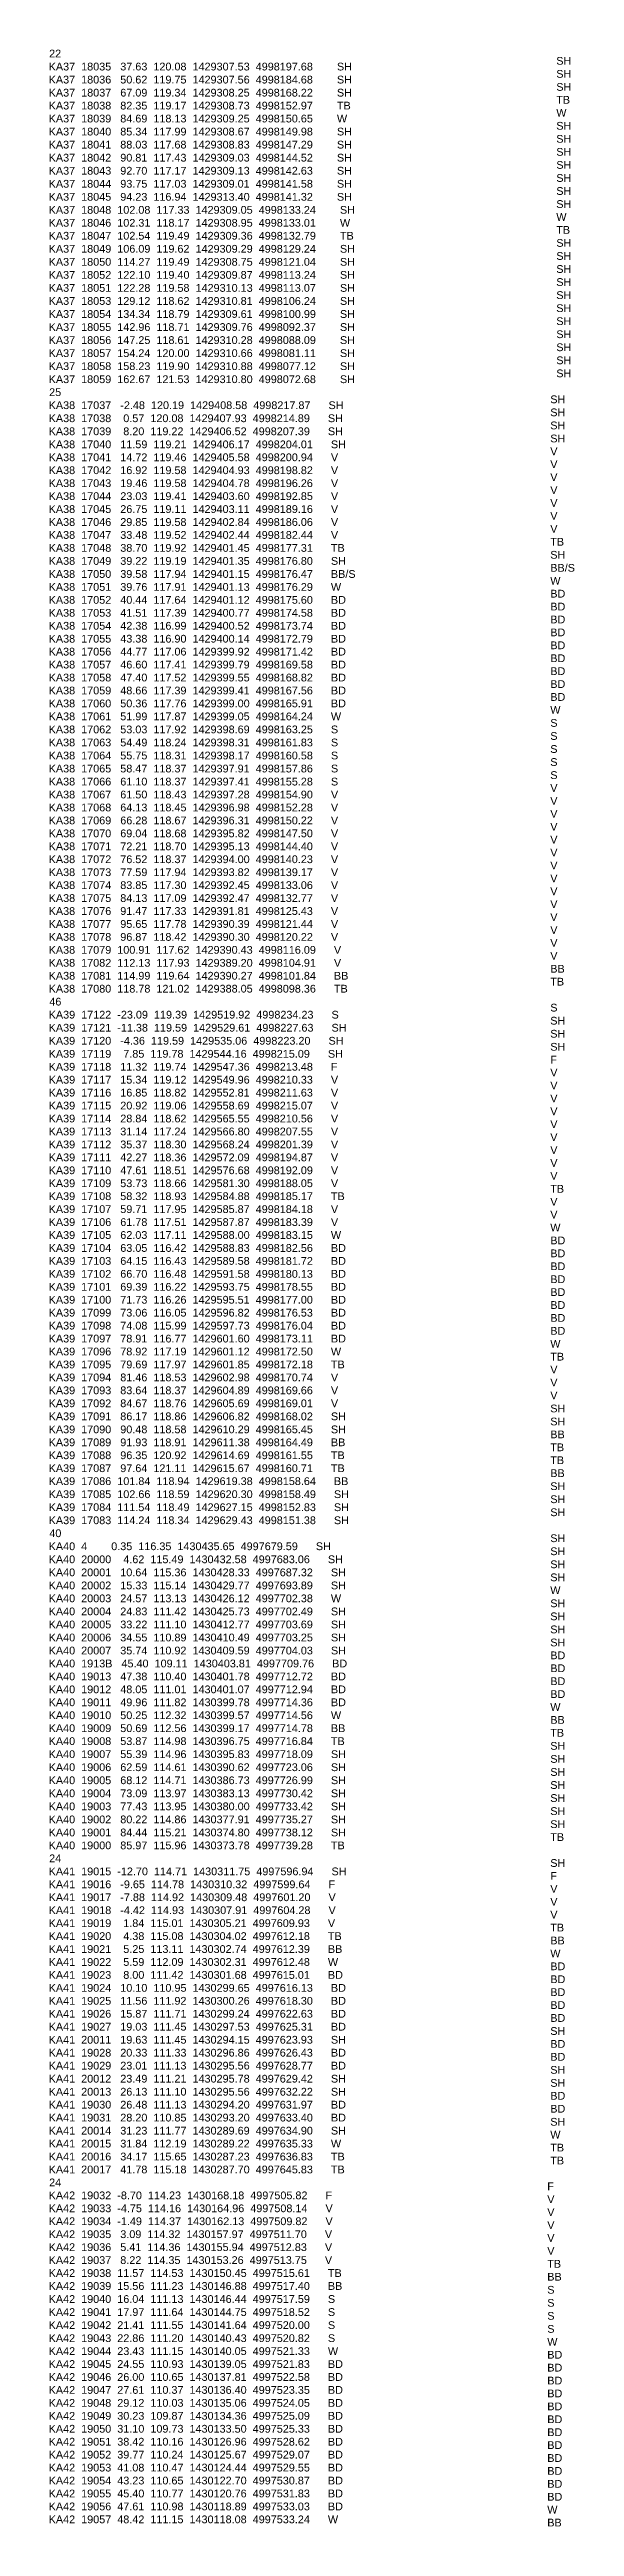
# Model space of a CAD drawing. Header units: millimetres. Extents: x -4102225 to 9709717, y -15023097 to 2258209.
# Drawn here: x 658766 to 692636, y 1795352 to 1955210 of the extents above; entities that cross this region are included whole.
import ezdxf

# ---------------------------------------------------------------- set-up
doc = ezdxf.new("R2010")
doc.units = ezdxf.units.MM
doc.layers.get('0').update_dxf_attribs({"lineweight": 0})
doc.styles.get("Standard").update_dxf_attribs({"font": 'arial.ttf'})

msp = doc.modelspace()

# ---------------------------------------------------------------- texts
at = {"color": 32, "true_color": 0xcd6928}
for s, p in [('22', (658739.799, 1954702.9)), ('KA37  18035   37.63  120.08  1429307.53  4998197.68        SH', (658709.103, 1953861.04)), ('KA37  18036   50.62  119.75  1429307.56  4998184.68        SH', (658709.103, 1953019.18)), ('     SH', (690494.146, 1954231.127)), ('     SH', (690494.146, 1953389.267)), ('KA37  18037   67.09  119.34  1429308.25  4998168.22        SH', (658709.103, 1952177.32)), ('     TB', (690494.146, 1951714.074)), ('     SH', (690494.146, 1952547.407)), ('KA37  18038   82.35  119.17  1429308.73  4998152.97        TB', (658709.103, 1951341.941)), ('KA37  18039   84.69  118.13  1429309.25  4998150.65        W', (658709.103, 1950506.561)), ('     W', (690494.146, 1950880.741)), ('     SH', (690494.146, 1950038.881)), ('KA37  18040   85.34  117.99  1429308.67  4998149.98        SH', (658709.103, 1949664.701)), ('KA37  18041   88.03  117.68  1429308.83  4998147.29        SH', (658709.103, 1948822.841)), ('     SH', (690494.146, 1949197.021)), ('     SH', (690494.146, 1948355.161)), ('KA37  18042   90.81  117.43  1429309.03  4998144.52        SH', (658709.103, 1947980.981)), ('KA37  18043   92.70  117.17  1429309.13  4998142.63        SH', (658709.103, 1947139.121)), ('     SH', (690494.146, 1947513.301)), ('     SH', (690494.146, 1946671.441)), ('KA37  18044   93.75  117.03  1429309.01  4998141.58        SH', (658709.103, 1946297.261)), ('KA37  18045   94.23  116.94  1429313.40  4998141.32        SH', (658709.103, 1945455.401)), ('     SH', (690494.146, 1945829.581)), ('     SH', (690494.146, 1944987.721)), ('KA37  18048  102.08  117.33  1429309.05  4998133.24        SH', (658709.103, 1944613.541)), ('KA37  18046  102.31  118.17  1429308.95  4998133.01        W', (658709.103, 1943778.162)), ('     W', (690494.146, 1944154.388)), ('KA37  18047  102.54  119.49  1429309.36  4998132.79        TB', (658709.103, 1942942.782)), ('KA37  18049  106.09  119.62  1429309.29  4998129.24        SH', (658709.103, 1942100.922)), ('     TB', (690494.146, 1943321.054)), ('     SH', (690494.146, 1942479.195)), ('KA37  18050  114.27  119.49  1429308.75  4998121.04        SH', (658709.103, 1941259.062)), ('KA37  18052  122.10  119.40  1429309.87  4998113.24        SH', (658709.103, 1940417.202)), ('     SH', (690494.146, 1941637.335)), ('     SH', (690494.146, 1940795.475)), ('KA37  18051  122.28  119.58  1429310.13  4998113.07        SH', (658709.103, 1939575.342)), ('KA37  18053  129.12  118.62  1429310.81  4998106.24        SH', (658709.103, 1938733.482)), ('     SH', (690494.146, 1939953.615)), ('     SH', (690494.146, 1939111.755)), ('KA37  18054  134.34  118.79  1429309.61  4998100.99        SH', (658709.103, 1937891.622)), ('KA37  18055  142.96  118.71  1429309.76  4998092.37        SH', (658709.103, 1937049.762)), ('     SH', (690494.146, 1938269.895)), ('     SH', (690494.146, 1937428.035)), ('KA37  18056  147.25  118.61  1429310.28  4998088.09        SH', (658709.103, 1936207.902)), ('     SH', (690494.146, 1936586.175)), ('     SH', (690494.146, 1935744.315)), ('KA37  18057  154.24  120.00  1429310.66  4998081.11        SH', (658709.103, 1935366.043)), ('KA37  18058  158.23  119.90  1429310.88  4998077.12        SH', (658709.103, 1934524.183)), ('     SH', (690494.146, 1934902.455)), ('     SH', (690494.146, 1934060.595)), ('KA37  18059  162.67  121.53  1429310.80  4998072.68        SH', (658709.103, 1933682.323)), ('25', (658739.799, 1932846.943)), ('   SH', (690494.146, 1932385.402)), ('KA38  17037   -2.48  120.19  1429408.58  4998217.87      SH', (658709.103, 1932005.083)), ('KA38  17038    0.57  120.08  1429407.93  4998214.89      SH', (658709.103, 1931163.223)), ('   SH', (690494.146, 1931543.542)), ('   SH', (690494.146, 1930701.682)), ('KA38  17039    8.20  119.22  1429406.52  4998207.39      SH', (658709.103, 1930321.363)), ('KA38  17040   11.59  119.21  1429406.17  4998204.01      SH', (658709.103, 1929479.503)), ('   V', (690494.146, 1929026.489)), ('   SH', (690494.146, 1929859.822)), ('KA38  17041   14.72  119.46  1429405.58  4998200.94      V', (658709.103, 1928644.124)), ('KA38  17042   16.92  119.58  1429404.93  4998198.82      V', (658709.103, 1927808.744)), ('   V', (690494.146, 1928193.155)), ('KA38  17043   19.46  119.58  1429404.78  4998196.26      V', (658709.103, 1926973.364)), ('KA38  17044   23.03  119.41  1429403.60  4998192.85      V', (658709.103, 1926137.984)), ('   V', (690494.146, 1927359.822)), ('   V', (690494.146, 1926526.489)), ('KA38  17045   26.75  119.11  1429403.11  4998189.16      V', (658709.103, 1925302.605)), ('KA38  17046   29.85  119.58  1429402.84  4998186.06      V', (658709.103, 1924467.225)), ('   V', (690494.146, 1925693.155)), ('   V', (690494.146, 1924859.822)), ('KA38  17047   33.48  119.52  1429402.44  4998182.44      V', (658709.103, 1923631.845)), ('KA38  17048   38.70  119.92  1429401.45  4998177.31      TB', (658709.103, 1922796.465)), ('   V', (690494.146, 1924026.489)), ('   TB', (690494.146, 1923193.155)), ('KA38  17049   39.22  119.19  1429401.35  4998176.80      SH', (658709.103, 1921954.606)), ('KA38  17050   39.58  117.94  1429401.15  4998176.47      BB/S', (658709.103, 1921112.746)), ('   SH', (690494.146, 1922351.296)), ('   BB/S', (690494.146, 1921509.436)), ('KA38  17051   39.76  117.91  1429401.13  4998176.29      W', (658709.103, 1920277.366)), ('KA38  17052   40.44  117.64  1429401.12  4998175.60      BD', (658709.103, 1919441.986)), ('   W', (690494.146, 1920676.102)), ('   BD', (690494.146, 1919842.769)), ('KA38  17053   41.51  117.39  1429400.77  4998174.58      BD', (658709.103, 1918606.606)), ('   BD', (690494.146, 1919009.436)), ('   BD', (690494.146, 1918176.102)), ('KA38  17054   42.38  116.99  1429400.52  4998173.74      BD', (658709.103, 1917771.227)), ('KA38  17055   43.38  116.90  1429400.14  4998172.79      BD', (658709.103, 1916935.847)), ('   BD', (690494.146, 1917342.769)), ('   BD', (690494.146, 1916509.436)), ('KA38  17056   44.77  117.06  1429399.92  4998171.42      BD', (658709.103, 1916100.467)), ('KA38  17057   46.60  117.41  1429399.79  4998169.58      BD', (658709.103, 1915265.088)), ('   BD', (690494.146, 1915676.102)), ('   BD', (690494.146, 1914842.769)), ('KA38  17058   47.40  117.52  1429399.55  4998168.82      BD', (658709.103, 1914429.708)), ('KA38  17059   48.66  117.39  1429399.41  4998167.56      BD', (658709.103, 1913594.328)), ('   BD', (690494.146, 1914009.436)), ('   BD', (690494.146, 1913176.102)), ('KA38  17060   50.36  117.76  1429399.00  4998165.91      BD', (658709.103, 1912758.948)), ('KA38  17061   51.99  117.87  1429399.05  4998164.24      W', (658709.103, 1911923.569)), ('   W', (690494.146, 1912342.769)), ('   S', (690494.146, 1911500.909)), ('KA38  17062   53.03  117.92  1429398.69  4998163.25      S', (658709.103, 1911081.709)), ('KA38  17063   54.49  118.24  1429398.31  4998161.83      S', (658709.103, 1910239.849)), ('   S', (690494.146, 1910659.049)), ('   S', (690494.146, 1909817.189)), ('KA38  17064   55.75  118.31  1429398.17  4998160.58      S', (658709.103, 1909397.989)), ('KA38  17065   58.47  118.37  1429397.91  4998157.86      S', (658709.103, 1908556.129)), ('   S', (690494.146, 1908975.329)), ('KA38  17066   61.10  118.37  1429397.41  4998155.28      S', (658709.103, 1907714.269)), ('KA38  17067   61.50  118.43  1429397.28  4998154.90      V', (658709.103, 1906878.889)), ('   V', (690494.146, 1907300.136)), ('   S', (690494.146, 1908133.469)), ('KA38  17068   64.13  118.45  1429396.98  4998152.28      V', (658709.103, 1906043.51)), ('KA38  17069   66.28  118.67  1429396.31  4998150.22      V', (658709.103, 1905208.13)), ('   V', (690494.146, 1906466.803)), ('   V', (690494.146, 1905633.469)), ('KA38  17070   69.04  118.68  1429395.82  4998147.50      V', (658709.103, 1904372.75)), ('KA38  17071   72.21  118.70  1429395.13  4998144.40      V', (658709.103, 1903537.37)), ('   V', (690494.146, 1904800.136)), ('   V', (690494.146, 1903966.803)), ('KA38  17072   76.52  118.37  1429394.00  4998140.23      V', (658709.103, 1902701.991)), ('KA38  17073   77.59  117.94  1429393.82  4998139.17      V', (658709.103, 1901866.611)), ('   V', (690494.146, 1903133.469)), ('   V', (690494.146, 1902300.136)), ('KA38  17074   83.85  117.30  1429392.45  4998133.06      V', (658709.103, 1901031.231)), ('   V', (690494.146, 1901466.803)), ('   V', (690494.146, 1900633.469)), ('KA38  17075   84.13  117.09  1429392.47  4998132.77      V', (658709.103, 1900195.852)), ('KA38  17076   91.47  117.33  1429391.81  4998125.43      V', (658709.103, 1899360.472)), ('   V', (690494.146, 1899800.136)), ('   V', (690494.146, 1898966.803)), ('KA38  17077   95.65  117.78  1429390.39  4998121.44      V', (658709.103, 1898525.092)), ('KA38  17078   96.87  118.42  1429390.30  4998120.22      V', (658709.103, 1897689.712)), ('   V', (690494.146, 1898133.469)), ('   V', (690494.146, 1897300.136)), ('KA38  17079  100.91  117.62  1429390.43  4998116.09      V', (658709.103, 1896854.333)), ('KA38  17082  112.13  117.93  1429389.20  4998104.91      V', (658709.103, 1896018.953)), ('   V', (690494.146, 1896466.803)), ('   BB', (690494.146, 1895633.469)), ('KA38  17081  114.99  119.64  1429390.27  4998101.84      BB', (658709.103, 1895183.573)), ('KA38  17080  118.78  121.02  1429388.05  4998098.36      TB', (658709.103, 1894348.194)), ('   TB', (690494.146, 1894800.136)), ('KA39  17122  -23.09  119.39  1429519.92  4998234.23      S', (658709.103, 1892670.954)), ('46', (658751.395, 1893512.814)), ('   S', (690494.146, 1893124.943)), ('   SH', (690494.146, 1892283.083)), ('KA39  17121  -11.38  119.59  1429529.61  4998227.63      SH', (658709.103, 1891829.094)), ('KA39  17120   -4.36  119.59  1429535.06  4998223.20      SH', (658709.103, 1890987.234)), ('   SH', (690494.146, 1891441.223)), ('KA39  17119    7.85  119.78  1429544.16  4998215.09      SH', (658709.103, 1890145.374)), ('KA39  17118   11.32  119.74  1429547.36  4998213.48      F', (658709.103, 1889309.994)), ('   SH', (690494.146, 1890599.363)), ('   F', (690494.146, 1889766.029)), ('KA39  17117   15.34  119.12  1429549.96  4998210.33      V', (658709.103, 1888474.615)), ('KA39  17116   16.85  118.82  1429552.81  4998211.63      V', (658709.103, 1887639.235)), ('   V', (690494.146, 1888932.696)), ('   V', (690494.146, 1888099.363)), ('KA39  17115   20.92  119.06  1429558.69  4998215.07      V', (658709.103, 1886803.855)), ('KA39  17114   28.84  118.62  1429565.55  4998210.56      V', (658709.103, 1885968.475)), ('   V', (690494.146, 1887266.029)), ('   V', (690494.146, 1886432.696)), ('KA39  17113   31.14  117.24  1429566.80  4998207.55      V', (658709.103, 1885133.096)), ('KA39  17112   35.37  118.30  1429568.24  4998201.39      V', (658709.103, 1884297.716)), ('   V', (690494.146, 1885599.363)), ('   V', (690494.146, 1884766.029)), ('KA39  17111   42.27  118.36  1429572.09  4998194.87      V', (658709.103, 1883462.336)), ('KA39  17110   47.61  118.51  1429576.68  4998192.09      V', (658709.103, 1882626.957)), ('   V', (690494.146, 1883932.696)), ('   V', (690494.146, 1883099.363)), ('KA39  17109   53.73  118.66  1429581.30  4998188.05      V', (658709.103, 1881791.577)), ('   V', (690494.146, 1882266.029)), ('   TB', (690494.146, 1881432.696)), ('KA39  17108   58.32  118.93  1429584.88  4998185.17      TB', (658709.103, 1880956.197)), ('KA39  17107   59.71  117.95  1429585.87  4998184.18      V', (658709.103, 1880120.817)), ('   V', (690494.146, 1880599.363)), ('   V', (690494.146, 1879766.029)), ('KA39  17106   61.78  117.51  1429587.87  4998183.39      V', (658709.103, 1879285.438)), ('KA39  17105   62.03  117.11  1429588.00  4998183.15      W', (658709.103, 1878450.058)), ('   W', (690494.146, 1878932.696)), ('   BD', (690494.146, 1878099.363)), ('KA39  17104   63.05  116.42  1429588.83  4998182.56      BD', (658709.103, 1877614.678)), ('KA39  17103   64.15  116.43  1429589.58  4998181.72      BD', (658709.103, 1876779.299)), ('   BD', (690494.146, 1877266.029)), ('   BD', (690494.146, 1876432.696)), ('KA39  17102   66.70  116.48  1429591.58  4998180.13      BD', (658709.103, 1875943.919)), ('KA39  17101   69.39  116.22  1429593.75  4998178.55      BD', (658709.103, 1875108.539)), ('   BD', (690494.146, 1875599.363)), ('   BD', (690494.146, 1874766.029)), ('KA39  17100   71.73  116.26  1429595.51  4998177.00      BD', (658709.103, 1874273.159)), ('KA39  17099   73.06  116.05  1429596.82  4998176.53      BD', (658709.103, 1873437.78)), ('   BD', (690494.146, 1873932.696)), ('   BD', (690494.146, 1873099.363)), ('KA39  17098   74.08  115.99  1429597.73  4998176.04      BD', (658709.103, 1872602.4)), ('KA39  17097   78.91  116.77  1429601.60  4998173.11      BD', (658709.103, 1871767.02)), ('   BD', (690494.146, 1872266.029)), ('KA39  17096   78.92  117.19  1429601.12  4998172.50      W', (658709.103, 1870931.641)), ('KA39  17095   79.69  117.97  1429601.85  4998172.18      TB', (658709.103, 1870096.261)), ('   W', (690494.146, 1871432.696)), ('   TB', (690494.146, 1870599.363)), ('KA39  17094   81.46  118.53  1429602.98  4998170.74      V', (658709.103, 1869260.881)), ('KA39  17093   83.64  118.37  1429604.89  4998169.66      V', (658709.103, 1868425.501)), ('   V', (690494.146, 1869766.029)), ('   V', (690494.146, 1868932.696)), ('KA39  17092   84.67  118.76  1429605.69  4998169.01      V', (658709.103, 1867590.122)), ('KA39  17091   86.17  118.86  1429606.82  4998168.02      SH', (658709.103, 1866748.262)), ('   V', (690494.146, 1868099.363)), ('   SH', (690494.146, 1867257.503)), ('KA39  17090   90.48  118.58  1429610.29  4998165.45      SH', (658709.103, 1865906.402)), ('KA39  17089   91.93  118.91  1429611.38  4998164.49      BB', (658709.103, 1865071.022)), ('   SH', (690494.146, 1866415.643)), ('   BB', (690494.146, 1865582.31)), ('KA39  17088   96.35  120.92  1429614.69  4998161.55      TB', (658709.103, 1864235.642)), ('   TB', (690494.146, 1864748.976)), ('   TB', (690494.146, 1863915.643)), ('KA39  17087   97.64  121.11  1429615.67  4998160.71      TB', (658709.103, 1863400.263)), ('KA39  17086  101.84  118.94  1429619.38  4998158.64      BB', (658709.103, 1862564.883)), ('   SH', (690494.146, 1862240.45)), ('   BB', (690494.146, 1863082.31)), ('KA39  17085  102.66  118.59  1429620.30  4998158.49      SH', (658709.103, 1861723.023)), ('KA39  17084  111.54  118.49  1429627.15  4998152.83      SH', (658709.103, 1860881.163)), ('   SH', (690494.146, 1861398.59)), ('   SH', (690494.146, 1860556.73)), ('KA39  17083  114.24  118.34  1429629.43  4998151.38      SH', (658709.103, 1860039.303)), ('40', (658751.395, 1859203.923)), ('   SH', (690494.146, 1858881.537)), ('KA40  4        0.35  116.35  1430435.65  4997679.59      SH', (658709.103, 1858362.063)), ('KA40  20000    4.62  115.49  1430432.58  4997683.06      SH', (658709.103, 1857520.204)), ('   SH', (690494.146, 1858039.677)), ('   SH', (690494.146, 1857197.817)), ('KA40  20001   10.64  115.36  1430428.33  4997687.32      SH', (658709.103, 1856678.344)), ('KA40  20002   15.33  115.14  1430429.77  4997693.89      SH', (658709.103, 1855836.484)), ('   W', (690494.146, 1855522.623)), ('   SH', (690494.146, 1856355.957)), ('KA40  20003   24.57  113.13  1430426.12  4997702.38      W', (658709.103, 1855001.104)), ('KA40  20004   24.83  111.42  1430425.73  4997702.49      SH', (658709.103, 1854159.244)), ('   SH', (690494.146, 1854680.763)), ('KA40  20005   33.22  111.10  1430412.77  4997703.69      SH', (658709.103, 1853317.384)), ('KA40  20006   34.55  110.89  1430410.49  4997703.25      SH', (658709.103, 1852475.524)), ('   SH', (690494.146, 1853838.904)), ('   SH', (690494.146, 1852997.044)), ('KA40  20007   35.74  110.92  1430409.59  4997704.03      SH', (658709.103, 1851633.664)), ('KA40  1913B   45.40  109.11  1430403.81  4997709.76      BD', (658709.103, 1850798.284)), ('   SH', (690494.146, 1852155.184)), ('   BD', (690494.146, 1851321.85)), ('KA40  19013   47.38  110.40  1430401.78  4997712.72      BD', (658709.103, 1849962.905)), ('KA40  19012   48.05  111.01  1430401.07  4997712.94      BD', (658709.103, 1849127.525)), ('   BD', (690494.146, 1850488.517)), ('   BD', (690494.146, 1849655.184)), ('KA40  19011   49.96  111.82  1430399.78  4997714.36      BD', (658709.103, 1848292.145)), ('KA40  19010   50.25  112.32  1430399.57  4997714.56      W', (658709.103, 1847456.766)), ('   W', (690494.146, 1847988.517)), ('   BD', (690494.146, 1848821.85)), ('KA40  19009   50.69  112.56  1430399.17  4997714.78      BB', (658709.103, 1846621.386)), ('   TB', (690494.146, 1846321.85)), ('   BB', (690494.146, 1847155.184)), ('KA40  19008   53.87  114.98  1430396.75  4997716.84      TB', (658709.103, 1845786.006)), ('KA40  19007   55.39  114.96  1430395.83  4997718.09      SH', (658709.103, 1844944.146)), ('   SH', (690494.146, 1845479.99)), ('   SH', (690494.146, 1844638.13)), ('KA40  19006   62.59  114.61  1430390.62  4997723.06      SH', (658709.103, 1844102.286)), ('KA40  19005   68.12  114.71  1430386.73  4997726.99      SH', (658709.103, 1843260.426)), ('   SH', (690494.146, 1843796.271)), ('   SH', (690494.146, 1842954.411)), ('KA40  19004   73.09  113.97  1430383.13  4997730.42      SH', (658709.103, 1842418.566)), ('KA40  19003   77.43  113.95  1430380.00  4997733.42      SH', (658709.103, 1841576.706)), ('   SH', (690494.146, 1842112.551)), ('   SH', (690494.146, 1841270.691)), ('KA40  19002   80.22  114.86  1430377.91  4997735.27      SH', (658709.103, 1840734.847)), ('KA40  19001   84.44  115.21  1430374.80  4997738.12      SH', (658709.103, 1839892.987)), ('   TB', (690494.146, 1839595.497)), ('   SH', (690494.146, 1840428.831)), ('KA40  19000   85.97  115.96  1430373.78  4997739.28      TB', (658709.103, 1839057.607)), ('24', (658739.799, 1838222.227)), ('   SH', (690494.146, 1837920.304)), ('KA41  19015  -12.70  114.71  1430311.75  4997596.94      SH', (658709.103, 1837380.367)), ('KA41  19016   -9.65  114.78  1430310.32  4997599.64      F', (658709.103, 1836544.988)), ('   F', (690494.146, 1837086.971)), ('KA41  19017   -7.88  114.92  1430309.48  4997601.20      V', (658709.103, 1835709.608)), ('KA41  19018   -4.42  114.93  1430307.91  4997604.28      V', (658709.103, 1834874.228)), ('   V', (690494.146, 1836253.637)), ('   V', (690494.146, 1835420.304)), ('KA41  19019    1.84  115.01  1430305.21  4997609.93      V', (658709.103, 1834038.848)), ('KA41  19020    4.38  115.08  1430304.02  4997612.18      TB', (658709.103, 1833203.469)), ('   V', (690494.146, 1834586.971)), ('   TB', (690494.146, 1833753.637)), ('KA41  19021    5.25  113.11  1430302.74  4997612.39      BB', (658709.103, 1832368.089)), ('KA41  19022    5.59  112.09  1430302.31  4997612.48      W', (658709.103, 1831532.709)), ('   W', (690494.146, 1832086.971)), ('   BB', (690494.146, 1832920.304)), ('KA41  19023    8.00  111.42  1430301.68  4997615.01      BD', (658709.103, 1830697.33)), ('   BD', (690494.146, 1831253.637)), ('   BD', (690494.146, 1830420.304)), ('KA41  19024   10.10  110.95  1430299.65  4997616.13      BD', (658709.103, 1829861.95)), ('KA41  19025   11.56  111.92  1430300.26  4997618.30      BD', (658709.103, 1829026.57)), ('   BD', (690494.146, 1829586.971)), ('   BD', (690494.146, 1828753.637)), ('KA41  19026   15.87  111.71  1430299.24  4997622.63      BD', (658709.103, 1828191.19)), ('KA41  19027   19.03  111.45  1430297.53  4997625.31      BD', (658709.103, 1827355.811)), ('   SH', (690494.146, 1827078.444)), ('   BD', (690494.146, 1827920.304)), ('KA41  20011   19.63  111.45  1430294.15  4997623.93      SH', (658709.103, 1826513.951)), ('KA41  19028   20.33  111.33  1430296.86  4997626.43      BD', (658709.103, 1825678.571)), ('   BD', (690494.146, 1826245.111)), ('   BD', (690494.146, 1825411.778)), ('KA41  19029   23.01  111.13  1430295.56  4997628.77      BD', (658709.103, 1824843.191)), ('KA41  20012   23.49  111.21  1430295.78  4997629.42      SH', (658709.103, 1824001.331)), ('   SH', (690494.146, 1824569.918)), ('   SH', (690494.146, 1823728.058)), ('KA41  20013   26.13  111.10  1430295.56  4997632.22      SH', (658709.103, 1823159.471)), ('KA41  19030   26.48  111.13  1430294.20  4997631.97      BD', (658709.103, 1822324.092)), ('   BD', (690494.146, 1822894.724)), ('   BD', (690494.146, 1822061.391)), ('KA41  19031   28.20  110.85  1430293.20  4997633.40      BD', (658709.103, 1821488.712)), ('KA41  20014   31.23  111.77  1430289.69  4997634.90      SH', (658709.103, 1820646.852)), ('   W', (690494.146, 1820386.198)), ('   SH', (690494.146, 1821219.531)), ('KA41  20015   31.84  112.19  1430289.22  4997635.33      W', (658709.103, 1819811.472)), ('KA41  20016   34.17  115.65  1430287.23  4997636.83      TB', (658709.103, 1818976.093)), ('   TB', (690494.146, 1819552.864)), ('   TB', (690494.146, 1818719.531)), ('KA41  20017   41.78  115.18  1430287.70  4997645.83      TB', (658709.103, 1818140.713)), ('24', (658739.799, 1817305.333)), ('KA42  19032  -8.70  114.23  1430168.18  4997505.82      F', (658709.103, 1816469.953)), ('KA42  19033  -4.75  114.16  1430164.96  4997508.14      V', (658709.103, 1815634.574)), ('  V', (690494.146, 1816219.531)), ('  F', (690494.146, 1817052.864)), ('KA42  19034  -1.49  114.37  1430162.13  4997509.82      V', (658709.103, 1814799.194)), ('KA42  19035   3.09  114.32  1430157.97  4997511.70      V', (658709.103, 1813963.814)), ('  V', (690494.146, 1815386.198)), ('  V', (690494.146, 1814552.864)), ('KA42  19036   5.41  114.36  1430155.94  4997512.83      V', (658709.103, 1813128.435)), ('KA42  19037   8.22  114.35  1430153.26  4997513.75      V', (658709.103, 1812293.055)), ('  V', (690494.146, 1813719.531)), ('  V', (690494.146, 1812886.198)), ('KA42  19038  11.57  114.53  1430150.45  4997515.61      TB', (658709.103, 1811457.675)), ('  TB', (690494.146, 1812052.864)), ('  BB', (690494.146, 1811219.531)), ('KA42  19039  15.56  111.23  1430146.88  4997517.40      BB', (658709.103, 1810622.295)), ('KA42  19040  16.04  111.13  1430146.44  4997517.59      S', (658709.103, 1809780.435)), ('  S', (690494.146, 1810377.671)), ('  S', (690494.146, 1809535.811)), ('KA42  19041  17.97  111.64  1430144.75  4997518.52      S', (658709.103, 1808938.576)), ('KA42  19042  21.41  111.55  1430141.64  4997520.00      S', (658709.103, 1808096.716)), ('  S', (690494.146, 1808693.951)), ('  S', (690494.146, 1807852.091)), ('KA42  19043  22.86  111.20  1430140.43  4997520.82      S', (658709.103, 1807254.856)), ('KA42  19044  23.43  111.15  1430140.05  4997521.33      W', (658709.103, 1806419.476)), ('  W', (690494.146, 1807018.758)), ('  BD', (690494.146, 1806185.425)), ('KA42  19045  24.55  110.93  1430139.05  4997521.83      BD', (658709.103, 1805584.096)), ('KA42  19046  26.00  110.65  1430137.81  4997522.58      BD', (658709.103, 1804748.716)), ('  BD', (690494.146, 1805352.091)), ('  BD', (690494.146, 1804518.758)), ('KA42  19047  27.61  110.37  1430136.40  4997523.35      BD', (658709.103, 1803913.337)), ('KA42  19048  29.12  110.03  1430135.06  4997524.05      BD', (658709.103, 1803077.957)), ('  BD', (690494.146, 1803685.425)), ('  BD', (690494.146, 1802852.091)), ('KA42  19049  30.23  109.87  1430134.36  4997525.09      BD', (658709.103, 1802242.577)), ('KA42  19050  31.10  109.73  1430133.50  4997525.33      BD', (658709.103, 1801407.198)), ('  BD', (690494.146, 1802018.758)), ('  BD', (690494.146, 1801185.425)), ('KA42  19051  38.42  110.16  1430126.96  4997528.62      BD', (658709.103, 1800571.818)), ('KA42  19052  39.77  110.24  1430125.67  4997529.07      BD', (658709.103, 1799736.438)), ('  BD', (690494.146, 1800352.091)), ('  BD', (690494.146, 1799518.758)), ('KA42  19053  41.08  110.47  1430124.44  4997529.55      BD', (658709.103, 1798901.058)), ('KA42  19054  43.23  110.65  1430122.70  4997530.87      BD', (658709.103, 1798065.679)), ('  BD', (690494.146, 1798685.425)), ('KA42  19055  45.40  110.77  1430120.76  4997531.83      BD', (658709.103, 1797230.299)), ('KA42  19056  47.61  110.98  1430118.89  4997533.03      BD', (658709.103, 1796394.919)), ('  BD', (690494.146, 1797852.091)), ('  BD', (690494.146, 1797018.758)), ('KA42  19057  48.42  111.15  1430118.08  4997533.24      W', (658709.103, 1795559.54)), ('  W', (690494.146, 1796185.425)), ('  BB', (690494.146, 1795352.091))]:
    msp.add_text(s, height=500, dxfattribs=at).set_placement(p)

doc.saveas('drawing.dxf')
